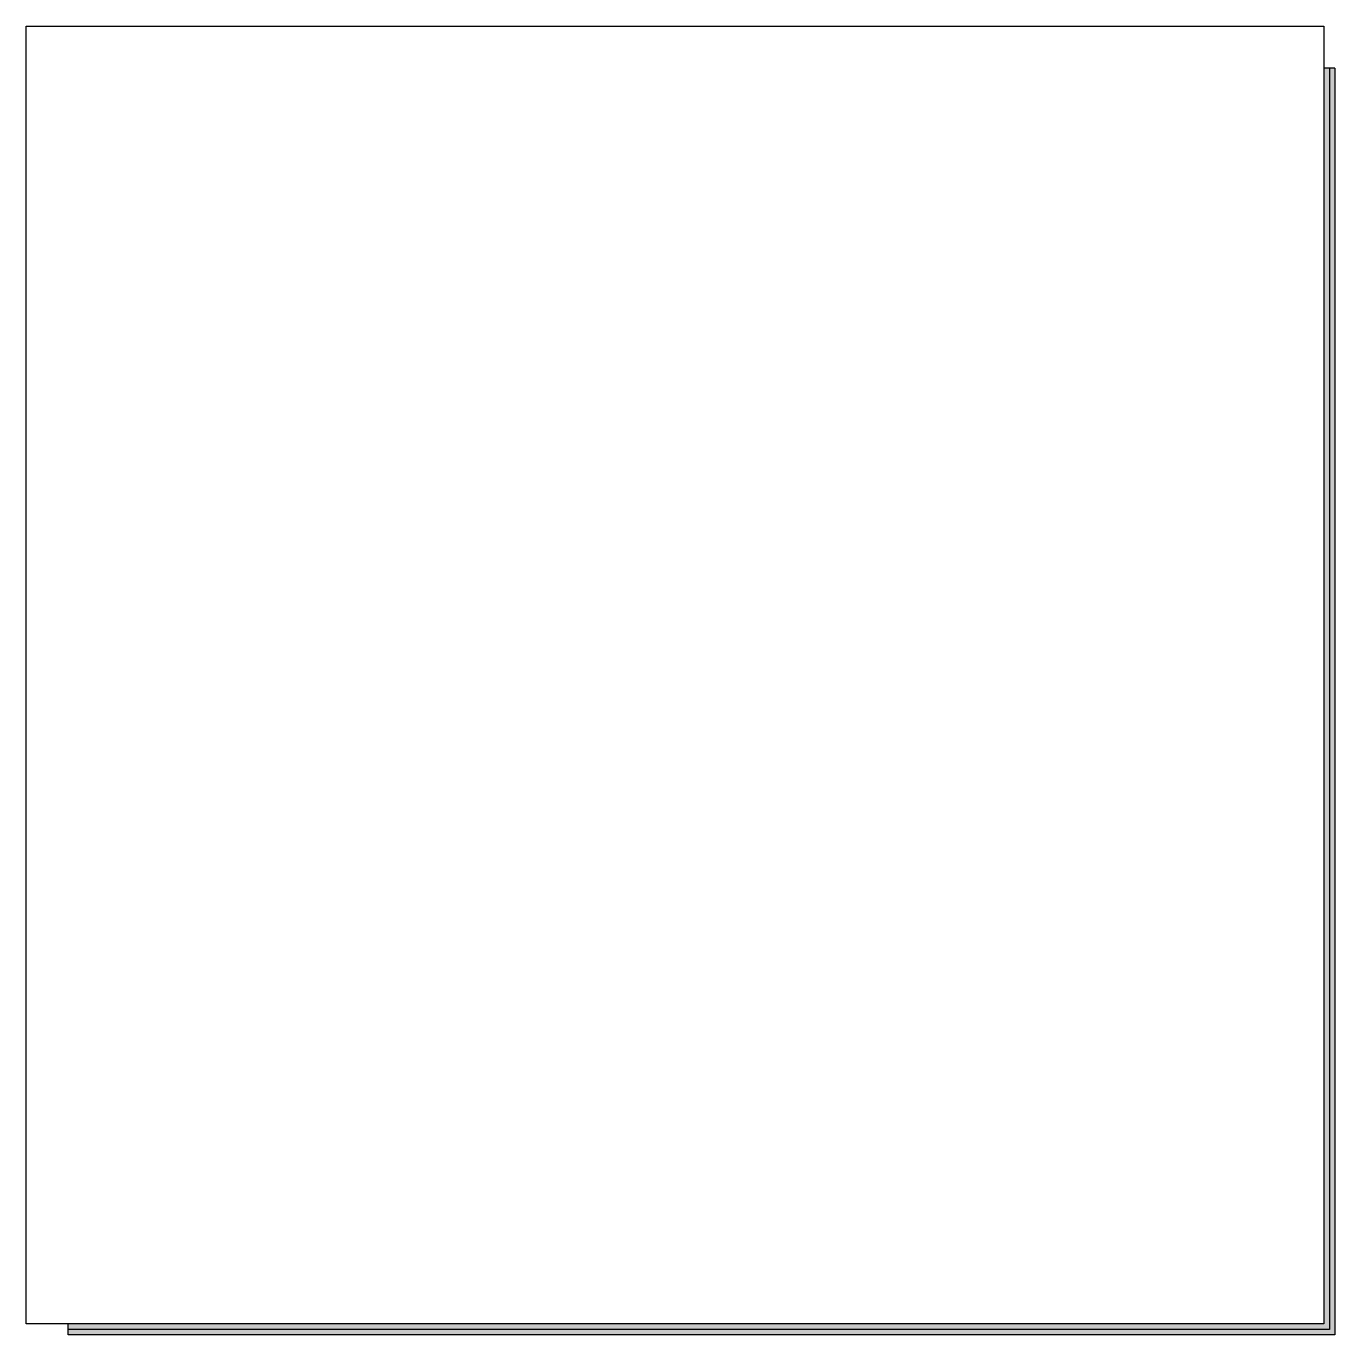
# Model space of a CAD drawing. Extents: x 43418.23 to 43419.23, y 6894.37 to 6895.38.
import ezdxf

# ---------------------------------------------------------------- set-up
doc = ezdxf.new("R2010")
doc.units = 0
doc.header["$MEASUREMENT"] = 0
doc.layers.get('0').update_dxf_attribs({"linetype": 'CONTINUOUS'})
doc.layers.add('DIMENSION', color=2, linetype='CONTINUOUS')

msp = doc.modelspace()

# ---------------------------------------------------------------- linework, layer by layer
for p, q in [((43418.225104, 6894.381689), (43418.225104, 6895.381689)), ((43418.225104, 6895.381689), (43419.225074, 6895.381689)), ((43419.225074, 6895.381689), (43419.225074, 6894.381689)), ((43419.233503, 6895.349266), (43419.225074, 6895.349266)), ((43419.225074, 6894.381689), (43418.225104, 6894.381689)), ((43418.257527, 6894.37326), (43418.257527, 6894.381689))]:
    msp.add_line(p, q)
at = {"color": 2}
for points in [[(43419.225074, 6894.381689), (43419.233503, 6894.37326), (43419.225074, 6895.349266), (43419.233503, 6895.349266)], [(43418.257527, 6894.381689), (43418.257527, 6894.37326), (43419.225074, 6894.381689), (43419.233503, 6894.37326)]]:
    msp.add_solid(points, dxfattribs=at)
at = {"layer": 'DIMENSION'}
for p, q in [((43419.229303, 6895.349266), (43419.229303, 6894.37746)), ((43419.233503, 6895.349266), (43419.233503, 6894.37326)), ((43419.229303, 6894.37746), (43418.257527, 6894.37746)), ((43419.233503, 6894.37326), (43418.257527, 6894.37326))]:
    msp.add_line(p, q, dxfattribs=at)

doc.saveas('drawing.dxf')
